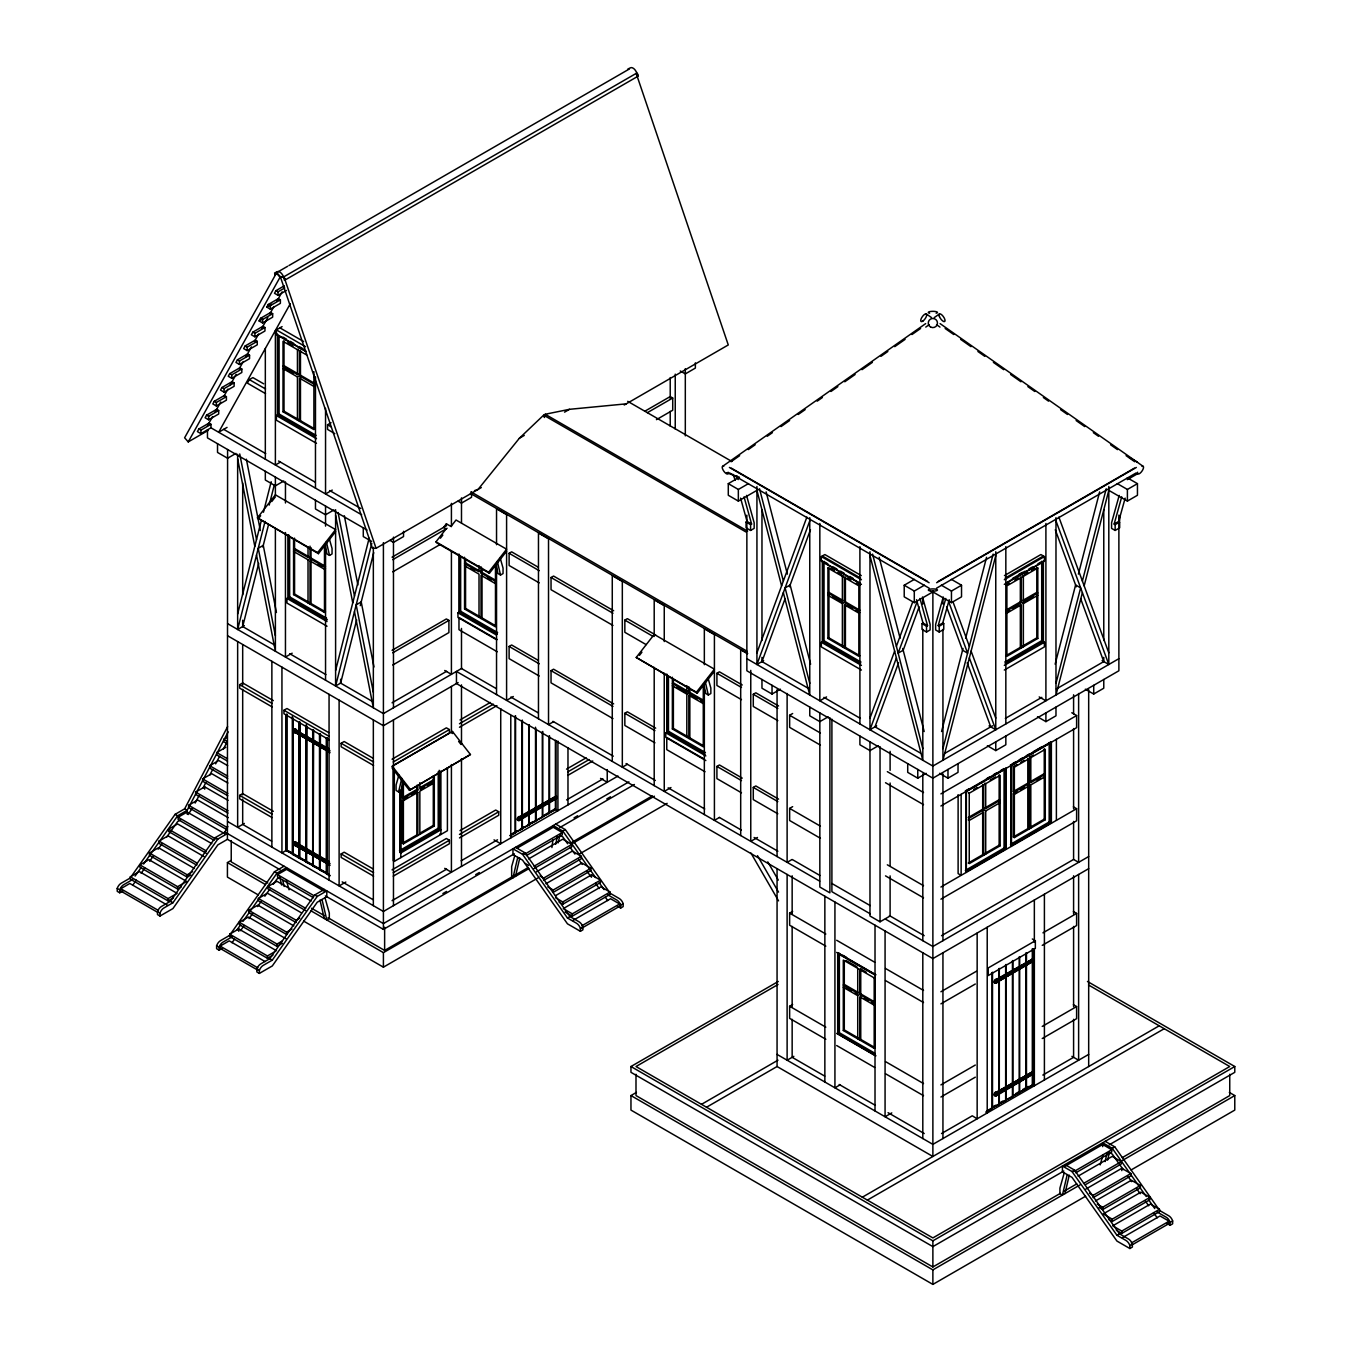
<?xml version="1.0" encoding="UTF-8"?>
<svg xmlns="http://www.w3.org/2000/svg" width="1352" height="1352" viewBox="0 0 1352 1352"><rect width="100%" height="100%" fill="white"/><g stroke="black" fill="none" stroke-linecap="round" stroke-linejoin="round"><path stroke-width="1.5" d="M398.891 775.068L396.085 784.971L396.085 790.447L398.603 791.9L401.764 778.38M403.369 780.78L401.121 790.447L398.603 791.9M517.748 857.354L512.966 877.837L511.664 877.093L511.664 866.598L514.774 855.63M519.793 857.945L515.484 876.383L514.183 875.64M555.621 844.358L557.531 836.161M558.122 842.904L560.049 834.708M1067.218 1174.584L1062.435 1195.067L1059.917 1193.613L1059.917 1188.138L1064.244 1172.877M1064.953 1193.613L1069.263 1175.175M1105.091 1161.588L1107.001 1153.391M1107.592 1160.134L1109.519 1151.938M626.297 403.842L569.462 409.318L545.194 414.253L544.417 417.464L543.639 415.149L519.371 438.251L478.05 489.424L474.501 490.641M237.648 613.943L261.375 520.368M263.454 512.239L271.177 481.718M244.357 625.587L237.648 629.457L265.06 521.416M269.183 505.107L274.355 484.726M275.25 645.36L242.684 626.551L258.705 563.361M262.846 547.053L268.541 524.627M335.6 670.491L369.13 538.265M356.658 619.909L340.636 683.098L335.6 686.005L371.783 543.318M360.274 605.645L373.727 552.647M941.567 731.533L963.013 648.47M965.632 638.347L986.554 557.294M942.936 748.636L993.145 554.117M995.765 555.621L942.936 760.246L942.936 629.373M1055.135 664.204L1075.601 584.977L1080.637 587.883L1055.98 683.368M1078.406 574.127L1099.632 491.875M1082.394 581.039L1106.223 488.765M1082.394 592.666L1055.98 694.979L1055.98 517.681M1084.152 585.838L1108.809 490.353L1127.399 501.085L1137.454 495.271L1137.454 483.644L1127.314 477.797M943.257 596.992L935.635 624.354L935.635 629.947L939.217 632.026L943.747 629.407L943.747 623.593L942.733 623.018L938.203 625.621L939.217 626.213L943.747 623.593M938.203 625.621L945.775 598.446M942.733 623.018L949.222 599.713M1119.202 495.407L1111.581 522.785L1111.581 528.378L1115.147 530.44L1119.676 527.821L1119.676 522.024L1118.679 521.433L1114.149 524.052L1115.147 524.627L1119.676 522.024M1114.149 524.052L1121.721 496.86M1118.679 521.433L1125.168 498.127M552.951 839.71L551.92 847.552M1100.173 1164.9L1102.877 1155.352M756.934 652.864L806.874 517.106M763.643 660.604L756.934 664.474L809.763 520.858M809.358 688.945L761.97 661.584L785.123 598.615M789.467 586.819L810.456 529.747M869.978 718.132L894.635 651.106M896.393 646.307L912.82 601.674M876.688 725.872L869.978 729.742L896.393 657.934M917.011 601.893L898.151 653.134L903.187 650.227L919.14 606.862M898.573 662.784L875.014 726.835L920.543 753.132M276.214 272.867L279.83 276.991L283.447 277.042L284.562 280.303L285.052 279.019L282.636 275.048A5.459 3.16 60 0 0 277.042 271.82L274.608 272.986L275.115 274.845L276.214 272.867L287.672 266.26M284.562 280.303L637.789 76.354L638.279 75.087L635.862 71.115A5.459 3.16 60 0 0 630.269 67.887L627.852 69.053M131.364 876.349L175.084 814.36L184.649 808.834L227.592 726.666M228.167 731.855L187.167 810.287L187.167 814.174M195.144 803.071L199.048 795.601M202.952 788.131L205.876 782.538M209.78 775.068L212.72 769.457M215.644 763.846L219.548 756.376M223.452 748.907L226.375 743.313M280.016 869.708L227.423 839.338L217.858 844.865L172.921 908.578L159.992 916.031L157.474 914.577L157.474 911.687A6.118 3.532 -60 0 1 161.412 906.499L170.403 901.311L215.34 837.598L224.905 832.088L227.829 826.478M376.059 548.304L372.442 548.253L280.337 276.704L276.721 272.58L184.616 437.778L188.232 441.901L280.337 276.704L283.954 276.754L376.059 548.304L481.312 487.548M198.879 428.956L197.409 431.592L200.924 433.637L210.98 427.824L210.98 424.325L208.935 423.142L198.879 428.956L200.924 430.139L210.98 424.325M206.586 415.132L205.115 417.768L208.631 419.796L218.703 413.982L218.703 410.501L216.641 409.318L206.586 415.132L208.631 416.315L218.703 410.501M214.292 401.29L212.822 403.927L216.337 405.972L226.409 400.158L226.409 396.677L224.347 395.494L214.292 401.29L216.337 402.474L226.409 396.677M221.998 387.466L220.528 390.103L224.06 392.131L234.116 386.317L234.116 382.836L232.071 381.653L221.998 387.466L224.06 388.649L234.116 382.836M229.722 373.625L228.251 376.279L231.767 378.306L241.822 372.493L241.822 369.011L239.777 367.829L229.722 373.625L231.767 374.825L241.822 369.011M237.428 359.801L235.958 362.437L239.473 364.465L249.545 358.669L249.545 355.17L247.484 353.987L237.428 359.801L239.473 360.984L249.545 355.17M245.135 345.977L243.664 348.613L247.179 350.641L257.252 344.828L257.252 341.346L255.207 340.163L245.135 345.977L247.179 347.16L257.252 341.346M252.841 332.136L251.371 334.772L254.903 336.817L264.958 331.003L264.958 327.522L262.913 326.322L252.841 332.136L254.903 333.319L264.958 327.522M259.094 320.948L260.564 318.311L270.62 312.498L272.665 313.681L272.665 317.162L262.609 322.976L259.094 320.948L262.44 319.004M266.8 307.107L268.271 304.47L278.326 298.674L280.388 299.857L280.388 303.338L270.315 309.152L266.8 307.107L271.837 304.217M284.359 285.796L275.977 290.646L274.507 293.283L278.022 295.311L286.421 290.477M207.464 425.779L212.585 416.619M215.171 411.954L220.765 401.933M223.824 396.423L227.93 389.089M229.975 385.421L236.11 374.403M239.169 368.91L243.259 361.559M246.013 356.624L251.455 346.889M254.514 341.38L258.604 334.045M261.68 328.536L267.814 317.534M269.859 313.867L273.949 306.515M276.856 301.31L282.129 291.846M290.308 303.71L218.652 432.251L227.051 427.401M263.674 383.816L252.875 377.597L249.36 379.625L247.399 383.14L265.533 393.618M188.165 814.563L192.187 808.361M135.082 876.079L141.166 867.477M143.599 864.029L177.602 815.814L187.167 810.287L184.649 808.834M132.665 885.34L136.299 880.169M141.166 873.291L144.799 868.119M149.666 861.224L153.317 856.069M158.167 849.174L161.817 844.003M166.668 837.125L177.602 821.627L180.796 819.785M159.992 916.031L159.992 913.141A6.118 3.532 -60 0 1 163.93 907.952L172.921 902.764L217.858 839.051L227.423 833.542L227.592 449.523M222.353 948.31L219.108 950.169L216.607 948.715L216.607 945.808A6.118 3.532 -60 0 1 220.528 940.637L229.519 935.449L274.473 871.736L284.021 866.209M236.904 930.007L240.538 924.852M242.971 921.405L276.974 873.189L286.54 867.663M232.037 942.716L234.471 939.268M240.538 930.666L244.188 925.495M249.038 918.599L252.689 913.445M257.539 906.55L261.19 901.378M264.84 896.224L269.69 889.329M273.341 884.157L276.974 879.003L280.168 877.161M259.364 973.406L259.364 970.499A6.118 3.532 -60 0 1 263.302 965.328L272.293 960.14L317.23 896.427L326.795 890.9L326.795 896.714L317.23 902.24L272.293 965.953L259.364 973.406L256.846 971.953L256.846 969.063A6.118 3.532 -60 0 1 260.784 963.875L269.775 958.686L314.712 894.973L324.277 889.464M556.686 796.666L520.114 817.216L556.686 796.666L556.686 798.491L520.114 820.005A1.741 1.014 -60 0 1 518.391 819.684A1.741 1.014 -60 0 1 520.114 817.385M997.539 981.941L997.049 982.634A1.741 1.014 -60 0 1 995.309 982.329A1.741 1.014 -60 0 1 997.049 980.014L1033.621 959.295L1033.621 961.12L997.539 981.941L1033.114 960.833L1033.621 959.295M1033.621 1072.018L1033.114 1073.539L996.542 1095.052A1.741 1.014 -60 0 1 994.818 1094.748A1.741 1.014 -60 0 1 996.542 1092.45L1033.621 1072.018L1033.621 1073.843L997.049 1095.34A1.741 1.014 -60 0 1 995.309 1095.035A1.741 1.014 -60 0 1 997.049 1092.737L997.539 1092.855M409.436 790.312L470.445 754.517L452.464 731.483L392.266 766.246L392.266 768.274L409.436 790.312L470.445 754.517M318.43 553.661L257.421 517.867L275.385 494.832L335.6 529.595L317.635 552.63L318.43 553.661L335.6 531.64M258.215 518.898L260.666 515.754M271.718 501.592L275.385 496.877M489.407 573.265L488.63 572.234L506.594 549.199L456.03 520.013L450.993 526.469L446.38 523.799L443.557 527.432L446.075 528.885L435.969 541.831L436.747 542.862L489.407 573.265L506.594 551.244M440.397 538.197L442.831 535.088M697.226 693.255L636.234 657.461L654.199 634.426L714.414 669.189L696.432 692.224L697.226 693.255L714.414 671.217M639.479 655.348L641.93 652.205M722.61 466.339L925.664 323.618M934.266 317.568L939.437 313.934M731.043 461.725L739.645 455.658M748.264 449.608L755.16 444.757M767.226 436.29L772.398 432.657M781.017 426.59L789.619 420.54M798.238 414.472L805.133 409.639M817.199 401.155L822.371 397.522M830.973 391.472L837.868 386.621M844.763 381.771L855.106 374.504M862.001 369.671L872.344 362.387M880.946 356.337L887.841 351.486M894.737 346.653L905.079 339.386M911.975 334.535L920.594 328.485M925.765 327.083L929.213 324.666M288.956 265.516L629.44 68.935M283.447 277.042L636.691 73.109L637.789 76.354M275.977 290.646L278.022 291.829L284.731 287.959M268.271 304.47L270.315 305.653L280.388 299.857M260.564 318.311L262.609 319.495L272.665 313.681M282.095 326.609L275.385 330.48L275.385 465.003L280.422 462.097M298.454 349.086L297.44 349.661L297.44 374.605L298.454 374.031L284.005 365.682L283.007 366.274L297.44 374.605M283.007 368.589L297.44 376.938L298.454 376.346M300.465 375.197L300.465 350.252L299.451 350.827L299.451 375.772L300.465 375.197L314.915 383.529M188.232 441.901L208.309 430.325M316.486 443.355L276.399 420.219L276.399 415.571L277.413 414.996L315.658 437.085M306.245 351.402L278.089 335.127L278.089 414.608L279.087 414.016L316.064 435.361M306.684 355.001L283.007 341.329L283.007 411.769L284.005 411.177L298.454 419.526M235.975 453.393L227.592 458.243L217.52 452.43L217.52 443.709M314.915 429.023L300.465 420.692L299.451 421.266L299.451 378.104L313.901 386.435M334.806 433.603L327.556 429.412L327.556 424.765L331.071 422.737M283.785 480.991L275.385 485.841L265.33 480.028L265.33 471.307M332.254 490.083L325.545 493.953L325.545 408.338M333.927 509.941L325.545 514.791L315.472 508.977L315.472 500.257M294.567 548.54L293.57 549.115L308.019 557.463L309.017 556.872L294.567 548.54L294.567 538.147M308.019 559.779L308.019 602.941L309.017 602.367L294.567 594.035L294.567 550.856L293.57 551.43L308.019 559.779L309.017 559.204M310.03 558.613L311.028 558.038L325.477 566.37L324.48 566.961L310.03 558.613L310.03 546.14M519.371 438.251L524.272 435.412M564.561 412.157L569.462 409.318M311.028 603.533L310.03 604.107L310.03 560.945L311.028 560.353L311.028 603.533L325.477 611.865L324.48 612.456L293.57 594.61L293.57 538.721M324.767 544.298L327.015 553.965L329.533 555.402L332.051 553.965L332.051 548.473L329.246 538.569M325.477 568.702L324.48 569.277L310.03 560.945M327.049 626.213L286.962 603.06L286.962 598.412L287.976 597.837L326.238 619.926M288.652 534.716L288.652 597.449L289.649 596.874L326.626 618.202M293.57 594.61L294.567 594.035M624.252 405.008L728.272 344.946L636.184 73.397M392.063 557.159L446.38 525.793L446.38 523.799M644.853 411.211L670.22 396.575L672.721 398.029L672.721 410.231L656.43 419.644M392.756 559.66L447.089 528.294M647.371 412.664L672.721 398.029M392.756 571.862L439.839 544.687M292.167 653.185L285.458 657.055L285.458 532.519M272.09 706.893L239.676 688.168L239.676 684.687L242.684 682.946L273.307 700.623M480.011 571.254L465.561 562.905L464.564 563.497L479.014 571.828L479.014 565.592M539.211 582.881L509.113 565.491L509.113 553.289L511.631 551.836L538.18 567.181M481.025 566.758L481.025 572.995L482.022 572.42L494.663 579.704M495.762 563.902L498.009 573.569L500.527 575.023L503.045 573.569L503.045 568.093L500.24 558.19M227.305 743.786L223.705 741.707L223.705 739.375L227.322 737.296M329.263 739.899L283.954 713.738L283.954 710.256L286.962 708.516L328.654 732.581M392.063 650.312L446.38 618.946L448.898 620.399L448.898 632.601L392.756 665.015M496.218 639.53L457.956 617.442L457.956 612.794L458.97 612.219L497.232 634.308M459.646 555.351L459.646 611.831L460.643 611.239L497.62 632.584M464.564 557.261L464.564 608.991L465.561 608.4L480.011 616.749M227.474 761.108L216.692 754.889L216.692 752.557L225.75 747.335M392.756 652.813L448.898 620.399M227.66 778.431L209.678 768.054L209.678 765.739L218.737 760.5L227.727 765.688M612.963 625.452L551.041 589.709L551.041 577.507L553.559 576.053L613.656 610.749M227.829 795.753L202.665 781.236L202.665 778.904L211.723 773.682L227.896 783.028M494.663 625.199L482.022 617.898L481.025 618.489L481.025 575.31L495.474 583.658M293.959 731.01A2.062 1.183 60 0 1 294.499 729.269A2.062 1.183 60 0 1 296.358 730.587L329.465 749.109M294.837 732.192A1.741 1.014 60 0 0 295.784 732.733L295.294 733.021A1.741 1.014 60 0 1 293.553 730.705A1.741 1.014 60 0 1 295.294 730.401L328.756 749.549M781.591 585.838L756.934 490.353L738.344 501.085L728.289 495.271L728.289 483.644L738.429 477.797M228.015 813.093L195.668 794.418L195.668 792.086L204.71 786.864L228.082 800.35M188.655 805.268L226.392 827.052L226.392 829.384L188.655 807.583L188.655 805.268L197.713 800.029L228.251 817.673M728.289 483.644L738.344 489.458L748.484 483.61M214.072 840.319L178.126 819.582L178.126 817.25L187.167 812.028L224.905 833.829M206.315 853.281L168.577 831.48L168.577 829.165L177.619 823.926L211.774 843.648M392.063 702.803L446.616 671.302M159.012 841.079L196.75 862.863L196.75 865.179L159.012 843.394L159.012 841.079L168.071 835.84L204 856.593M272.09 817.571L239.676 798.846L239.676 795.365L242.684 793.624L273.307 811.301M461.877 668.294L383.41 713.602L227.592 623.661M190.818 874.997L187.184 877.093L149.447 855.309L149.447 852.977L158.505 847.755L194.451 868.508M373.558 765.469L341.143 746.76L341.143 743.279L344.152 741.521L372.966 758.168M539.211 676.017L509.113 658.644L509.113 646.442L511.631 644.988L538.18 660.317M139.881 864.891L148.94 859.669L186.677 881.453L177.619 886.675L139.881 864.891L139.881 867.223L177.619 889.008L181.252 886.912M458.125 682.574L383.41 725.72L227.592 635.761M130.333 876.806L139.391 871.584L177.129 893.368L168.071 898.59L130.333 876.806L130.333 879.138L168.071 900.922L173.495 897.779M746.067 522.024L747.064 521.433L751.594 524.052L750.597 524.627L746.067 522.024L746.067 527.821L750.597 530.44L754.163 528.378L754.163 522.785L746.541 495.407M130.147 878.073L121.156 883.262A6.118 3.532 -60 0 0 117.218 888.433L117.218 891.34L119.736 892.793L122.964 890.934M132.665 879.527L123.674 884.715A6.118 3.532 -60 0 0 119.736 889.886L119.736 892.793M156.714 911.789L120.767 891.036L120.767 888.72L129.826 883.481L167.564 905.282M244.357 823.452L237.648 827.323L237.648 641.575M646.087 644.583L624.844 632.313L624.844 620.112L627.362 618.658L655.686 635.017M149.447 852.977L187.184 874.778L192.626 871.634M392.063 759.199L446.38 727.832L449.405 729.573L449.405 733.054L393.263 765.469M460.018 719.957L490.353 702.448M612.963 718.605L551.041 682.845L551.041 670.643L553.559 669.189L613.656 703.885M393.263 761.987L449.405 729.573M459.477 723.759L493.362 704.189M459.477 727.241L496.928 705.609M513.304 696.517L506.594 700.387L506.594 514.639L496.539 508.825L496.539 544.704M258.249 894.906L227.423 877.11L227.423 862.593L231.057 860.48M328.756 864.08L295.294 845.744A1.741 1.014 60 0 1 293.553 843.428A1.741 1.014 60 0 1 295.294 843.124L296.849 843.006L329.465 861.832M285.965 714.667L285.965 850.577L292.826 853.957M299.62 721.968L299.113 858.165L292.759 854.498L293.249 718.301M402.389 781.169L402.389 797.781L416.839 789.45L417.836 790.024L417.836 785.867M420.658 787.236L433.299 779.952L434.296 780.527L419.847 788.875L419.847 782.639M861.427 584.368L821.34 561.232L821.34 556.585L824.855 554.557L861.292 575.597M417.836 790.024L403.386 798.373L402.389 797.781M299.553 722.509L299.553 858.419L300.043 722.221M404.197 799.066L407.797 796.987M411.414 794.892L416.839 791.765L417.836 792.356L417.836 835.519L416.839 834.944L402.389 843.276L402.389 800.114L403.386 800.688L417.836 792.356M420.658 789.568L424.258 787.489M427.874 785.394L433.299 782.267L434.296 782.842L419.847 791.19L419.847 834.353M313.444 897.694L277.515 876.958L277.515 874.626L286.54 869.404L324.277 891.205M299.553 858.419L306.414 861.799L306.414 725.889M306.346 724.351L306.346 862.339L306.836 726.142M305.687 910.657L267.95 888.856L267.95 886.54L277.008 881.301L311.146 901.023M553.559 721.698L548.523 724.604L548.523 538.84L538.468 533.026L538.468 718.791M827.931 568.009L858.841 585.855L858.841 656.295L827.931 638.448L827.931 568.009L828.945 567.434L828.945 592.379L843.394 600.71M306.346 862.339L313.208 865.719M320.001 869.64L313.14 866.26L313.63 730.063M258.384 898.455L296.122 920.239L296.122 922.554L258.384 900.77L258.384 898.455L267.442 893.216L301.58 912.938M373.558 876.147L341.143 857.438L341.143 853.94L344.152 852.199L372.966 868.846M248.819 910.352L286.573 932.153L286.573 934.469L248.819 912.684L248.819 910.352L257.877 905.13L293.823 925.883M326.795 873.561L319.934 870.181L320.424 733.984M282.433 943.24L277.008 946.383L239.27 924.599L239.27 922.267L248.329 917.045L286.066 938.829M329.905 875.944L326.728 874.102L327.218 737.905M843.394 575.783L842.38 576.358L842.38 601.302L827.931 592.953L828.945 592.379M845.406 576.932L844.392 577.524L844.392 602.468L858.841 610.8M272.884 955.154L267.442 958.298L229.705 936.497L229.705 934.181L238.763 928.959L276.501 950.743M673.38 682.895L672.366 683.47L686.816 691.802L687.83 691.227L673.38 682.895L673.38 678.738M257.877 970.195L220.139 948.411L220.139 946.096L229.198 940.857L265.144 961.61M654.943 742.84L624.844 725.466L624.844 713.264L627.362 711.811L655.686 728.153M420.658 832.731L433.299 825.447L434.296 826.021L434.296 776.369M402.389 843.276L403.386 843.868L434.296 826.021M439.214 828.861L438.217 828.286L399.482 850.645L400.479 851.219L439.214 828.861L439.214 770.302M345.825 882.045L339.115 885.915L339.115 700.167M399.803 852.385L439.89 829.249L440.904 829.824L400.817 852.977L399.803 852.385L399.803 790.058M741.471 699.643L716.915 685.481L716.915 673.279L719.433 671.826L742.231 684.974M394.311 861.376L394.311 771.046L393.297 770.471L393.297 860.802L394.311 861.376L447.411 830.72L447.411 767.699M842.38 603.617L842.38 646.797L843.394 646.205L828.945 637.874L828.945 594.694L827.931 595.286L842.38 603.617L843.394 603.043L832.562 596.79M844.392 602.468L845.406 601.877L859.855 610.225M686.816 694.134L686.816 737.296L687.83 736.722L673.38 728.39L673.38 685.21L672.366 685.785L686.816 694.134L687.83 693.559L676.997 687.289M688.827 686.731L688.827 692.968L689.841 692.393L704.291 700.725M296.122 920.239L299.755 918.143M689.841 737.888L688.827 738.462L688.827 695.3L689.841 694.708L689.841 737.888L704.291 746.22M392.063 869.86L446.38 838.493L449.405 840.234L449.405 843.732L393.263 876.147M460.018 830.635L495.694 810.034L498.719 811.775L498.719 815.256L459.477 837.919M566.522 769.136L586.143 757.813M286.573 932.153L291.998 929.01M393.263 872.648L449.405 840.234M459.477 834.438L498.719 811.775M567.755 771.908L589.168 759.554M567.755 775.406L592.734 760.973M239.27 922.267L277.008 944.051L282.433 940.924M703.564 683.892L705.828 693.542L708.33 694.996L710.848 693.542L710.848 688.067L708.059 678.163M951.386 579.366L961.526 585.23L961.526 596.84L951.453 602.654L932.88 591.923L914.29 602.654L904.218 596.84L904.218 585.23L914.358 579.366M229.705 934.181L267.442 955.965L274.693 951.791M861.427 670.051L821.34 646.915L821.34 642.268L822.354 641.676L860.599 663.764M859.99 583.168L823.03 561.824L823.03 641.287L824.027 640.713L861.004 662.058M827.931 638.448L828.945 637.874M518.644 820.072A2.062 1.183 -60 0 1 517.275 818.518A2.062 1.183 -60 0 1 519.675 816.625L556.416 795.99L556.416 798.322L520.182 819.244A2.062 1.183 -60 0 1 518.103 820.478A2.062 1.183 -60 0 1 518.103 818.078A2.062 1.183 -60 0 1 520.182 816.912L556.416 795.99M705.845 760.568L665.775 737.415L665.775 732.767L666.773 732.192L705.034 754.281M667.449 675.341L667.449 731.804L668.463 731.229L705.423 752.557M672.366 677.234L672.366 728.965L673.38 728.39M521.483 817.909L526.925 814.766M530.542 812.67L541.408 806.4M545.042 804.305L556.686 798.491M904.218 585.23L914.29 591.044L924.43 585.179M521.923 817.977L556.196 798.187L556.196 796.379M938.322 581.36L1134.396 468.164M936.632 582.729L1136.339 467.437M627.362 764.303L622.326 767.209L622.326 581.444L612.27 575.648L612.27 761.396M392.063 900.669L446.616 869.167M461.15 860.785L497.502 839.795M566.589 799.911L602.958 778.904M777.822 720.633L753.284 706.471L753.284 694.269L755.802 692.815L778.583 705.964M936.497 588.221L1136.204 472.913M511.394 834.1L516.836 830.956M520.469 828.861L524.086 826.765M527.719 824.669L533.144 821.543M544.028 815.256L554.895 808.969M509.873 835.553L555.402 809.273L555.402 740.271M510.363 835.84L515.146 833.085L515.146 716.002M515.078 832.545L521.94 829.165L521.94 720.447M521.872 828.624L528.733 825.244L528.733 724.892M528.666 824.703L535.527 821.323L535.527 727.241M535.46 820.782L542.321 817.402L542.321 731.685M542.253 816.861L549.115 813.481L549.115 736.113M549.047 812.941L555.909 809.561L555.909 740.558M1127.314 479.656L1137.454 473.808M618.016 776.031L383.41 911.468L227.592 821.526M859.855 655.72L845.406 647.371L844.392 647.963L844.392 604.783L858.841 613.132M761.97 679.498L761.97 688.219L772.026 694.032L780.408 689.182M941.313 585.179L951.453 591.044L961.526 585.23M1117.259 483.61L1127.399 489.458L1137.454 483.644M628.933 781.845L383.41 923.585L224.905 832.088M517.292 848.042L553.221 827.289L562.263 832.511L562.263 834.826L526.317 855.579M442.898 893.554L446.549 891.441M475.684 874.626L479.335 872.513M574.042 817.842L577.676 815.729M606.811 798.914L610.462 796.801M325.359 895.886L383.41 929.399L514.351 853.805M559.812 827.542L634.392 784.498M1004.452 575.597L1040.888 554.557L1044.403 556.585L1044.403 561.232L1004.316 584.368M522.531 854.312L525.049 852.858L569.986 916.572L578.977 921.76A6.118 3.532 60 0 1 582.915 926.931L582.915 929.838L580.397 931.291L567.468 923.822L522.531 860.109L512.966 854.599L512.966 848.786L522.531 854.312L567.468 918.025L576.459 923.213A6.118 3.532 60 0 1 580.397 928.385L580.397 931.291M553.221 825.548L562.787 831.058L565.305 829.604L610.242 893.317L619.233 898.522A6.118 3.532 60 0 1 623.171 903.694L623.171 906.601L620.653 908.054L617.425 906.178M921.996 623.593L923.01 623.018L927.54 625.621L926.526 626.213L921.996 623.593L921.996 629.407L926.526 632.026L930.108 629.947L930.108 624.354L922.486 596.992M524.525 854.295L562.263 832.511M1005.144 578.098L1043.389 556.01M1004.316 579.721L1044.403 556.585M1018.833 574.448L1022.349 572.42M1012.428 578.538L1025.171 571.169M1028.821 569.074L1032.472 566.961M1037.93 563.801L1041.581 561.705M1005.753 583.168L1042.73 561.824L1042.73 641.287L1005.753 662.632M528.615 858.892L562.753 839.186L571.812 844.408L571.812 846.741L534.074 868.525M1005.888 585.281L1009.505 583.202M1014.913 580.059L1018.529 577.98M1024.157 574.735L1027.774 572.657M1031.373 570.561L1034.99 568.482M1037.812 568.009L1006.902 585.855L1006.902 656.295L1037.812 638.448L1037.812 568.009L1036.798 567.434L1036.798 592.379L1022.349 600.71M820.394 745.121L789.636 727.376L789.636 715.259L792.661 713.518M328.012 917.754L384.627 950.439L528.497 867.376M572.217 842.127L652.357 795.872M310.859 910.758L383.41 952.636L528.902 868.643M572.555 843.445L654.385 796.193M826.545 696.922L819.836 700.792L819.836 523.494M534.074 866.209L571.812 844.408M670.964 787.54L664.255 791.41L664.255 673.212M741.471 792.796L716.915 778.617L716.915 766.415L719.433 764.962L742.231 778.127M536.389 871.854L572.318 851.101L581.377 856.323L581.377 858.655L543.639 880.439L543.639 878.107L581.377 856.323M303.592 921.084L383.41 967.17L537.995 877.921M579.822 853.771L667.127 803.358M1005.888 610.225L1020.337 601.877L1021.351 602.468L1021.351 577.524L1020.337 576.932M1006.902 610.8L1021.351 602.468M1005.888 612.54L1009.505 610.462M1013.121 608.383L1018.529 605.24M1033.181 596.79L1022.349 603.043L1023.363 603.617L1037.812 595.286L1036.798 594.694L1036.798 637.874L1022.349 646.205L1023.363 646.797L1023.363 603.617M1006.902 613.132L1021.351 604.783L1021.351 647.963L1020.337 647.371L1005.888 655.72M828.218 716.78L819.836 721.63L809.763 715.816L809.763 707.096M545.938 883.752L581.884 862.998L590.942 868.237L590.942 870.553L553.205 892.354L553.205 890.022L590.942 868.237M555.503 895.666L591.449 874.913L600.508 880.152L600.508 882.467L562.753 904.251L559.137 902.173M777.822 813.786L753.284 799.607L753.284 787.405L755.802 785.951L778.583 799.116M555.52 897.745L562.753 901.936L600.508 880.152M719.433 817.453L714.414 820.36L714.414 634.612L704.341 628.798L704.341 664.694M1004.739 662.058L1041.716 640.713L1042.73 641.287M610.056 892.05L600.998 886.827L563.26 908.612L572.318 913.851L610.056 892.05L610.056 894.382L572.318 916.166L565.068 911.992M1005.144 663.764L1043.389 641.676L1044.403 642.268L1044.403 646.915L1004.316 670.051M1004.316 665.404L1044.403 642.268M567.468 918.025L569.986 916.572M572.825 920.526L610.563 898.742L619.622 903.964L619.622 906.296L581.884 928.08M878.361 745.729L869.978 750.58L859.906 744.766L859.906 736.046M581.884 925.748L619.622 903.964M580.397 928.385L582.915 926.931M620.653 908.054L620.653 905.147L623.171 903.694M820.394 838.274L789.636 820.512L789.636 808.395L792.661 806.654M757.475 837.48L750.766 841.35L750.766 670.372M945.2 753.132L992.588 725.77M1005.347 718.402L1041.801 697.362M1056.385 688.945L1103.773 661.584L1103.773 657.359M1118.881 658.678L932.88 766.06L746.862 658.678M907.716 763.643L907.716 772.364L917.771 778.177L926.171 773.327M792.154 859.449L787.117 862.356L787.117 693.475M939.572 773.327L947.972 778.177L958.027 772.364L958.027 763.643M987.382 745.729L995.765 750.58L1005.837 744.766L1005.837 736.046M1037.525 716.78L1045.907 721.63L1055.98 715.816L1055.98 707.096M1085.335 689.182L1093.717 694.032L1103.773 688.219L1103.773 679.498M940.924 793.877L1076.614 715.546L1076.614 727.663L940.924 805.995M965.328 790.937L968.86 788.909M986.453 778.752L989.985 776.707M993.5 774.679L997.016 772.651M1000.548 770.623L1004.063 768.578L1005.077 769.17L1005.077 848.633L966.342 870.992L966.342 791.528L1005.077 769.17M1012.209 763.88L1015.724 761.852M1019.256 759.807L1022.771 757.779M1026.286 755.751L1029.818 753.723M1033.334 751.678L1042.139 746.608M965.666 791.14L1003.928 769.051M1010.451 764.894L1011.448 765.486L1050.183 743.11L1050.183 822.591L1011.448 844.949L1010.451 844.358L1049.169 821.999L1050.183 822.591M973.66 789.483L977.276 787.405M990.12 779.986L995.528 776.859M1013.358 791.512L1027.807 783.18L1027.807 758.235L1028.804 758.81L1028.804 783.754L1014.355 792.103L1013.358 791.512L1013.358 766.567L1016.957 764.488M1020.574 762.41L1024.191 760.314M1029.818 782.014L1044.251 773.665L1045.265 774.257L1030.816 782.588L1029.818 782.014L1029.818 757.069L1033.418 754.991M969.249 793.202L1000.159 775.355L1000.159 845.794L969.249 863.641L969.249 793.202L968.235 792.627M1013.358 766.567L1014.355 767.159L1045.265 749.312L1045.265 819.751L1014.355 837.598L1013.358 837.006L1013.358 793.844L1016.957 791.748M825.818 946.13L789.636 925.241L789.636 913.124L792.661 911.383M983.698 809.797L982.684 809.223L968.235 817.554L969.249 818.146L983.698 809.797L983.698 784.853M999.145 799.725L984.695 808.057L985.709 808.631L1000.159 800.299L999.145 799.725L999.145 774.78M1020.574 789.669L1024.191 787.591M1037.035 780.172L1040.651 778.076M984.695 810.389L985.709 810.963L1000.159 802.615M1045.265 776.572L1030.816 784.92L1030.816 828.083L1029.818 827.508L1029.818 784.329M968.235 863.049L982.684 854.717L983.698 855.292L983.698 812.13L969.249 820.461L968.235 819.887M1000.159 845.794L999.145 845.22L984.695 853.551L985.709 854.126L985.709 810.963M1013.358 837.006L1027.807 828.675L1028.804 829.249L1028.804 786.087L1014.355 794.418L1013.358 793.844M1029.818 827.508L1044.251 819.16L1045.265 819.751M965.328 870.418L1004.063 848.059L1005.077 848.633M965.666 872.158L1005.753 849.022L1005.753 767.987M869.978 741.859L869.978 915.997L880.034 921.811L890.106 915.997L890.106 875.893M940.924 887.03L1076.614 808.699L1076.614 820.799L940.924 899.148M1063.821 1171.035L932.88 1246.629L630.962 1072.322L630.962 1066.525L778.279 981.467M778.059 984.493L635.998 1066.525L932.88 1237.925L1229.745 1066.525L1088.563 985M875.336 1054.678L838.375 1033.334L838.375 953.87L839.372 953.278L839.372 1032.742L874.592 1053.073M1085.639 1196.199L932.88 1284.4L630.962 1110.093L630.962 1095.576L636.42 1092.416M825.818 1039.265L789.636 1018.377L789.636 1006.26L792.661 1004.519M866.176 972.105L860.751 968.978L859.754 969.553L859.754 994.497L874.186 1002.846L875.2 1002.254L875.2 977.31L874.186 977.902L843.293 960.055L843.293 1030.494L874.186 1048.341L875.2 1047.749L875.2 1004.587L871.584 1002.491M858.74 992.757L844.29 984.408L843.293 985L857.726 993.331L857.726 968.404M941.516 935.685L1073.589 859.449L1078.626 862.356L1078.626 693.475M1088.681 856.543L932.88 946.501L885.408 919.09M859.754 994.497L860.751 993.923L875.2 1002.254M1088.681 868.66L932.88 958.602L456.452 683.554L456.452 671.437L819.701 881.149M701.502 1104.331L777.991 1060.171M875.2 1004.587L874.186 1005.161L859.754 996.83L859.754 1039.992L860.751 1039.418L875.2 1047.749M793.827 1056.334L787.117 1060.222L787.117 874.457M706.521 1107.237L777.062 1066.525L932.88 1156.484L932.88 590.858M838.375 1033.334L839.372 1032.742M843.293 1030.494L844.29 1029.903L858.74 1038.252M940.924 991.76L976.347 971.294M1042.95 932.846L1076.614 913.411L1076.614 925.528L1042.24 945.369M1035.345 940.722L988.227 967.931L988.227 975.569L1035.345 948.36L1035.345 940.722L1032.32 938.981M940.924 1003.86L975.299 984.019M996.137 982.228A2.062 1.183 -60 0 1 994.278 982.6A2.062 1.183 -60 0 1 994.666 980.183A2.062 1.183 -60 0 1 996.61 979.254L1033.334 958.636L1033.334 960.951L997.1 981.873M996.627 982.532A2.062 1.183 -60 0 1 994.785 982.904A2.062 1.183 -60 0 1 995.173 980.47A2.062 1.183 -60 0 1 997.1 979.541L1033.334 958.636M996.542 982.346A1.741 1.014 -60 0 1 994.818 982.025A1.741 1.014 -60 0 1 996.542 979.727L1033.114 959.007M996.61 981.586L1000.226 979.49M1003.843 977.395L1009.285 974.251M1012.902 972.173L1025.576 964.855M1029.21 962.759L1033.621 961.12M839.964 1084.912L834.928 1087.819L834.928 902.054M891.779 1112.899L885.07 1116.769L885.07 931.004M940.924 1084.896L975.299 1065.055M1042.24 1026.405L1076.614 1006.564L1076.614 1018.664L1042.24 1038.522M940.924 1097.013L975.299 1077.172M996.61 1094.292A2.062 1.183 -60 0 1 994.514 1095.543A2.062 1.183 -60 0 1 994.514 1093.143A2.062 1.183 -60 0 1 996.61 1091.977L1033.334 1071.342L1033.334 1073.674L997.1 1094.596A2.062 1.183 -60 0 1 995.021 1095.83A2.062 1.183 -60 0 1 995.021 1093.43A2.062 1.183 -60 0 1 997.1 1092.264L1033.334 1071.342M997.032 1092.551L1033.114 1071.73M1002.035 1091.165L1014.71 1083.848M1018.343 1081.752L1031.018 1074.434M941.516 1133.551L972.274 1115.806L977.158 1118.797L977.158 933.049M1042.831 1075.06L1073.589 1057.315L1073.589 1019.323M991.946 1107.356L995.579 1105.26M999.196 1103.164L1002.829 1101.069M1015.504 1093.751L1019.138 1091.656M1022.754 1089.56L1028.196 1086.417M987.011 1110.786L1032.827 1084.912L1032.827 949.003M985.709 1112.121L992.064 1108.437L992.064 972.544M991.996 1107.896L998.858 1104.516L998.858 968.623M998.79 1103.976L1005.651 1100.596L1005.651 964.703M1005.584 1100.055L1012.445 1096.675L1012.445 960.782M1012.378 1096.134L1019.239 1092.754L1019.239 956.844M1019.171 1092.213L1026.033 1088.833L1026.033 952.923M1025.965 1088.292L1032.827 1084.912M1088.681 1054.408L932.88 1144.367L777.062 1054.408M862.339 1197.196L1159.222 1025.796M867.376 1200.103L1164.241 1028.703M630.962 1066.525L932.88 1240.832L1234.782 1066.525L1234.782 1072.322L1109.282 1144.789M1064.953 1166.303L1102.691 1144.519L1111.733 1149.741L1111.733 1152.056L1075.786 1172.809M1072.001 1171.542L1074.519 1170.088L1119.456 1233.801L1128.447 1238.99A6.118 3.532 60 0 1 1132.384 1244.161L1132.384 1247.068L1129.866 1248.521L1116.938 1241.068L1072.001 1177.355L1062.435 1171.829L1062.435 1166.015L1072.001 1171.542L1116.938 1235.255L1125.929 1240.443A6.118 3.532 60 0 1 1129.866 1245.614L1129.866 1248.521M1102.691 1146.648L1102.691 1142.778L1112.257 1148.304L1114.775 1146.851L1158.495 1208.84M1073.995 1171.525L1111.733 1149.741M1078.085 1176.139L1112.223 1156.416L1121.281 1161.638L1121.281 1163.971L1085.352 1184.724M635.998 1074.265L635.998 1095.576L932.88 1266.976L1060.357 1193.36M1064.007 1191.264L1076.75 1183.896M1122.295 1157.616L1229.745 1095.576L1229.745 1074.265M630.962 1095.576L932.88 1269.883L1080.18 1184.825M1122.025 1160.675L1234.782 1095.576L1234.782 1110.093L1131.117 1169.953M1083.543 1183.439L1121.281 1161.638M1085.842 1189.084L1121.788 1168.331L1130.847 1173.553L1130.847 1175.885L1093.109 1197.669L1093.109 1195.354L1130.847 1173.553M1095.407 1200.982L1131.354 1180.245L1140.412 1185.467L1140.412 1187.8L1102.674 1209.584L1099.041 1207.488M1097.233 1204.125L1102.674 1207.252L1140.412 1185.467M1149.961 1197.382L1140.919 1192.143L1103.181 1213.944L1112.223 1219.166L1149.961 1197.382L1149.961 1199.697L1112.223 1221.498L1108.606 1219.403M1159.526 1209.296L1150.467 1204.057L1112.73 1225.841L1121.788 1231.081L1159.526 1209.296L1159.526 1211.612L1121.788 1233.396L1116.363 1230.269M1116.938 1235.255L1119.456 1233.801M1122.295 1237.756L1160.033 1215.972L1169.091 1221.194L1169.091 1223.526L1133.145 1244.279M1131.354 1242.995L1169.091 1221.194M1129.866 1245.614L1132.384 1244.161M1172.64 1220.924L1172.64 1223.83L1170.122 1225.284L1170.122 1222.377L1172.64 1220.924A6.118 3.532 60 0 0 1168.703 1215.752L1159.712 1210.564M520.621 817.504L519.624 817.098A1.741 1.014 -60 0 0 517.917 819.109A1.741 1.014 -60 0 0 519.151 820.106M726.582 472.761L739.493 477.256M1129.072 457.348L1137.454 462.181M680.276 370.989L685.312 373.896L695.367 368.082L695.367 362.843M1022.349 575.783L1023.363 576.358L1023.363 601.302L1037.812 592.953L1036.798 592.379M1102.1 660.604L1108.809 664.474L1108.809 486.483M627.717 401.341L731.871 461.471M1036.798 637.874L1037.812 638.448M731.347 468.164L927.421 581.36M729.404 467.437L929.111 582.729M729.539 472.913L929.246 588.221M822.354 556.01L860.599 578.098M821.34 556.585L861.427 579.721M824.162 561.705L827.813 563.801M833.271 566.961L836.922 569.074M840.572 571.169L844.206 573.282M849.681 576.425L853.315 578.538M830.753 568.482L834.37 570.561M837.97 572.657L841.586 574.735M847.214 577.98L850.83 580.059M856.238 583.202L859.855 585.281M1071.781 712.757L1076.614 715.546M1039.198 696.922L1045.907 700.792L1045.907 523.494M545.194 414.253L747.639 531.133M543.639 415.149L746.084 532.029M847.214 605.24L852.622 608.383M856.238 610.462L859.855 612.54M989.056 725.872L995.765 729.742L995.765 551.734M1029.818 757.069L1030.816 757.644L1030.816 782.588M823.03 641.287L859.99 662.632M279.915 327.86L303.608 341.532M821.34 642.268L861.427 665.404M305.552 346.72L276.399 329.888L276.399 334.552L305.552 351.368M282.872 337.121L286.523 339.217M290.156 341.329L293.806 343.425M299.265 346.585L302.916 348.681M287.621 342.833L293.029 345.96M1073.387 806.84L1076.614 808.699M1027.807 783.18L1028.804 783.754M299.451 375.772L313.901 384.12M293.029 373.22L284.005 368.014L284.005 411.177M984.695 783.112L985.709 783.704L985.709 808.631M470.952 491.841L746.862 651.14M823.943 697.362L860.396 718.402M470.462 493.429L747.673 653.472M747.403 653.675L740.693 649.788L740.693 835.553M249.36 379.625L265.55 388.97M327.556 424.765L331.139 426.843M458.125 501.17L461.488 503.113L471.544 497.299L471.544 492.077M283.007 411.769L313.901 429.615L313.901 371.648M278.089 414.608L315.05 435.952M276.399 415.571L316.486 438.707M509.113 553.289L539.211 570.679M551.041 577.507L612.963 613.25M624.844 620.112L653.168 636.471M716.915 673.279L741.471 687.441M753.284 694.269L777.822 708.431M789.636 715.259L820.394 733.021M887.334 771.654L923.517 792.542M885.526 782.723L923.517 804.66M435.969 541.831L488.63 572.234M636.234 657.461L696.432 692.224M1073.387 911.552L1076.614 913.411M481.025 572.995L495.474 581.326M688.827 692.968L703.277 701.316M470.986 568.364L474.603 570.443M487.447 577.862L491.063 579.94M691.649 695.756L697.057 698.883M700.674 700.978L704.291 703.057M464.564 565.812L479.014 574.161L479.014 617.323M688.827 695.3L703.277 703.631M223.688 429.344L265.736 453.613M278.529 460.998L315.084 482.106M329.719 490.556L360.781 508.504M210.659 427.638L361.643 514.791M390.12 540.445L393.466 542.389L403.538 536.575L403.538 531.336M367.085 530.052L207.464 437.896L207.464 429.818M371.665 541.408L363.282 536.575L363.282 527.855M464.564 608.991L495.474 626.821L495.474 564.713M672.366 728.965L703.277 746.811L703.277 684.687M459.646 611.831L496.607 633.158M667.449 731.804L704.426 753.148M457.956 612.794L496.218 634.882M665.775 732.767L705.845 755.92M497.232 639.58L458.97 617.492L458.97 629.694L497.232 651.782M509.113 646.442L539.211 663.815M551.041 670.643L612.963 706.403M624.844 713.264L654.943 730.638M703.209 758.506L666.773 737.465L666.773 749.667L705.034 771.755M716.915 766.415L741.471 780.594M753.284 787.405L777.822 801.584M789.636 808.395L820.394 826.157M887.334 864.807L923.517 885.695M1087.464 981.467L1234.782 1066.525M885.526 875.876L923.517 897.812M257.421 517.867L317.635 552.63M318.261 564.528L321.86 566.623M1229.323 1092.416L1234.782 1095.576M1073.387 1004.705L1076.614 1006.564M496.235 688.59L461.488 668.53L461.488 628.427M510.853 697.04L538.299 712.876M552.917 721.326L613.284 756.174M626.077 763.559L655.348 780.459M668.142 787.844L704.713 808.969M719.348 817.402L741.302 830.077M754.095 837.48L777.873 851.202M792.509 859.652L819.937 875.488M889.43 915.608L924.177 935.668M831.902 883.498L870.164 905.587M870.164 913.783L831.902 891.695L831.902 719.163M444.707 670.474L451.416 674.344L451.416 551.92M288.652 597.449L327.37 619.808M600.525 778.38L607.234 782.25L607.234 769.592M286.962 598.412L327.049 621.565M1071.916 1056.334L1078.626 1060.222L1078.626 874.457M789.636 913.124L825.818 934.012M836.685 940.282L874.676 962.218M885.526 968.488L923.517 990.424M842.887 955.306L846.42 957.351M875.944 974.775L837.699 952.687L837.699 1033.722L875.944 1055.811M836.685 952.399L874.676 974.336M885.526 980.589L923.517 1002.525M838.375 953.87L875.336 975.198M846.098 960.511L856.931 966.764M289.717 653.709L325.9 674.597M340.383 682.963L372.949 701.756M554.557 808.783L557.92 810.727L557.92 741.065M846.098 987.788L851.523 990.915M855.123 992.993L858.74 995.089M864.367 998.334L867.984 1000.412M843.293 987.315L857.726 995.663L857.726 1038.826M555.74 824.095L565.305 829.604M1105.209 1141.325L1114.775 1146.851M559.593 835.029L562.787 836.871L567.637 843.766M1109.062 1152.276L1112.257 1154.101L1123.191 1169.598M519.675 818.94L520.621 819.312M607.724 894.771L616.715 899.976A6.118 3.532 60 0 1 620.653 905.147M1157.194 1212.017L1166.184 1217.206A6.118 3.532 60 0 1 1170.122 1222.377M239.676 684.687L272.09 703.395M283.954 710.256L329.263 736.418M341.143 743.279L373.558 761.987M515.484 847.332L525.049 852.858M1064.953 1164.562L1074.519 1170.088M1166.894 1223.425L1170.122 1225.284M789.636 1006.26L825.818 1027.165M836.685 1033.418L874.676 1055.354M885.526 1061.624L923.517 1083.56M494.021 839.862L500.73 843.732L500.73 708.651M296.358 730.587L328.959 749.414M295.784 731.094L330.057 750.867M525.015 863.303L528.649 865.381M300.482 734.711L304.099 736.806M307.732 738.885L327.657 750.394M298.082 733.646L328.756 751.357M298.167 733.95L328.959 751.729M295.784 732.902L330.057 752.692M836.685 1045.535L874.676 1067.472M885.526 1073.742L923.517 1095.678M540.023 876.028L543.639 878.107M1089.492 1193.258L1093.109 1195.354M547.763 886.878L553.205 890.022M439.89 833.897L440.904 834.471L440.904 771.468M824.72 1076.108L792.154 1057.315L792.154 1019.323M839.186 1084.473L875.369 1105.361M888.044 1112.662L924.227 1133.551M223.705 739.375L227.305 741.454M444.707 868.339L451.416 872.209L451.416 764.556M216.692 752.557L227.474 758.776M209.678 765.739L227.66 776.116M239.676 795.365L272.09 814.073M341.143 853.94L373.558 872.665M202.665 778.904L227.829 793.438M328.959 862.12L296.358 843.293A2.062 1.183 60 0 0 294.499 841.975A2.062 1.183 60 0 0 293.959 843.732M328.756 862.255L295.784 842.837A1.741 1.014 60 0 0 294.06 843.141M295.784 843.8L330.057 863.59M302.29 848.465L314.965 855.799M318.599 857.878L329.465 864.165M328.959 864.452L296.358 845.625A2.062 1.183 60 0 1 295.885 845.727M295.784 845.625L330.057 865.415M195.668 792.086L228.015 810.761M271.634 841.13L242.684 824.416L242.684 799.1M288.77 851.033L296.967 855.765M297.846 856.272L328.654 874.051M342.191 881.876L372.949 899.621M329.956 875.386L286.455 850.273L286.455 714.38M175.084 814.36L177.602 815.814M215.34 837.598L217.858 839.051M274.473 871.736L276.974 873.189M314.712 894.973L317.23 896.427M178.126 817.25L215.864 839.034M277.515 874.626L313.444 895.379M267.747 882.974L231.226 861.883L231.226 840.572M311.585 908.274L324.362 915.642M227.423 862.593L265.499 884.58M168.577 829.165L206.315 850.949M267.95 886.54L305.687 908.324M170.403 901.311L172.921 902.764M229.519 935.449L232.037 936.902L223.046 942.091A6.118 3.532 -60 0 0 219.108 947.262L219.108 950.169M269.775 958.686L272.293 960.14M120.767 888.72L158.505 910.504M220.139 946.096L257.877 967.88M117.218 888.433L119.736 889.886M157.474 911.687L159.992 913.141M216.607 945.808L219.108 947.262M256.846 969.063L259.364 970.499M926.306 313.934L931.477 317.568M940.079 323.618L1143.133 466.339M945.149 328.485L953.768 334.535M960.664 339.386L971.006 346.653M977.902 351.486L984.797 356.337M993.399 362.387L1003.742 369.671M1010.637 374.504L1020.98 381.771M1027.875 386.621L1034.77 391.472M1043.372 397.522L1048.544 401.155M1060.61 409.639L1067.505 414.472M1076.124 420.54L1084.743 426.59M1093.346 432.657L1098.517 436.29M1110.583 444.757L1117.479 449.608M1126.098 455.658L1134.717 461.725M936.547 324.666L939.978 327.083M458.615 741.386L461.066 744.529M392.266 766.246L410.231 789.281M296.291 730.79L295.784 730.114A1.741 1.014 60 0 0 294.161 731.026M1112.257 1148.304L1146.259 1196.52M1148.693 1199.951L1154.76 1208.57M1128.041 1176.493L1131.692 1181.665M1136.542 1188.543L1140.192 1193.715M1145.043 1200.593L1148.693 1205.764M1153.56 1212.659L1157.194 1217.814M562.787 831.058L595.59 877.566M599.223 882.721L604.09 889.616M570.071 847.214L574.938 854.092M578.572 859.264L582.222 864.418M587.072 871.313L590.723 876.485M595.59 883.363L599.223 888.534M605.29 897.136L607.724 900.584M767.767 861.866L778.296 880.084M757.475 855.664L778.532 892.1M750.935 853.027L778.549 900.871M736.705 475.667L738.192 479.588M733.021 474.366L735.251 480.264M1058.869 517.106L1108.809 652.864M1055.98 520.858L1108.809 664.474M1055.287 529.747L1076.276 586.819M1080.62 598.615L1103.773 661.584M952.923 601.674L969.35 646.307M971.108 651.106L995.765 718.132M948.732 601.893L967.593 653.134L962.556 650.227L946.603 606.862M969.35 657.934L995.765 729.742M967.17 662.784L990.729 726.835M324.987 897.762L329.313 913.022L329.313 918.515L326.795 919.952L322.013 899.486M286.354 880.236L289.058 889.785M919.968 598.446L927.54 625.621M916.521 599.713L923.01 623.018M744.022 496.86L751.594 524.052M740.575 498.127L747.064 521.433M879.189 557.294L900.111 638.347M902.73 648.47L924.177 731.533M872.598 554.117L922.808 748.636M869.978 555.621L922.808 760.246L922.808 629.373M766.111 491.875L787.354 574.127M810.608 664.204L790.143 584.977L785.106 587.883L809.763 683.368M759.52 488.765L783.349 581.039M783.349 592.666L809.763 694.979L809.763 517.681M705.186 681.476L708.33 694.996M497.367 561.486L500.527 575.023M326.373 541.882L329.533 555.402M319.985 900.077L324.277 918.515M282.72 880.338L284.157 886.473M279.729 876.84L281.639 885.019M344.321 515.737L357.908 585.027M373.98 666.992L361.221 601.927L356.184 604.834L373.338 692.275M338.084 512.526L354.477 596.08M335.6 515.416L352.754 602.857M354.477 611.611L373.338 707.806L373.338 547.374M246.368 459.19L260.361 530.508M276.433 612.49L263.268 545.38L258.249 548.287L275.385 635.727M239.743 453.951L256.525 539.533M237.648 458.869L254.801 546.309M256.525 555.064L275.385 651.258L275.385 528.818M1127.399 489.458L1127.399 501.085M1121.788 1168.331L1121.788 1170.646M1121.788 1231.081L1121.788 1233.396M1119.676 516.633L1119.676 520.503M1118.881 515.129L1118.881 670.778L932.88 778.177L746.862 670.778L746.862 515.129M1115.147 524.627L1115.147 530.44M1112.223 1219.166L1112.223 1221.498M1103.773 509.603L1103.773 640.476M1102.674 1207.252L1102.674 1209.584M1093.717 685.312L1093.717 694.032M1088.681 689.79L1088.681 1066.525M1073.589 694.793L1073.589 713.788M1073.589 728.576L1073.589 808.783M1073.589 821.441L1073.589 859.449M1073.589 875.775L1073.589 913.766M1073.589 926.441L1073.589 1006.648M1056.385 739.324L1056.385 820.36M1051.366 742.231L1051.366 823.267M1049.169 742.535L1049.169 821.999M1045.907 712.91L1045.907 721.63M1044.403 894.213L1044.403 1079.978M1044.251 748.738L1044.251 773.665M1044.251 775.997L1044.251 819.16M1043.389 560.658L1043.389 641.676M1041.716 561.249L1041.716 640.713M1034.348 900.026L1034.348 942.243M1034.348 948.58L1034.348 1085.774M1032.32 948.715L1032.32 1084.625M1027.807 785.495L1027.807 828.675M1026.472 952.687L1026.472 1088.58M1020.337 579.011L1020.337 601.877M1020.337 604.209L1020.337 647.371M1019.678 956.608L1019.678 1092.501M1014.355 767.159L1014.355 837.598M1012.885 960.528L1012.885 1096.421M1011.448 765.486L1011.448 844.949M1011.279 765.384L1011.279 846.403M1006.243 768.291L1006.243 849.309M1006.091 964.449L1006.091 1100.342M1005.837 546.63L1005.837 723.928M1004.063 768.578L1004.063 848.059M999.297 968.37L999.297 1104.263M999.145 802.04L999.145 845.22M995.765 741.859L995.765 750.58M992.503 972.291L992.503 1108.201M987.213 927.235L987.213 1112.983M982.684 784.278L982.684 809.223M982.684 811.538L982.684 854.717M966.173 791.427L966.173 872.446M961.137 794.334L961.137 875.352L958.112 873.612L958.112 794.655M951.453 591.044L951.453 602.654M947.972 769.457L947.972 778.177M942.936 597.719L942.936 604.04M942.936 773.935L942.936 940.688M942.936 952.805L942.936 1138.553M939.217 626.213L939.217 632.026M932.88 1240.832L932.88 1266.976M932.88 1269.883L932.88 1284.4M926.526 626.213L926.526 632.026M922.808 597.719L922.808 604.04M922.808 773.935L922.808 940.688M922.808 952.805L922.808 1138.553M917.771 769.457L917.771 778.177M914.29 591.044L914.29 602.654M890.106 751.34L890.106 770.353M890.106 783.011L890.106 865.331M880.034 746.608L880.034 921.811M875.014 925.207L875.014 1110.955M874.186 977.902L874.186 1048.341M869.978 551.734L869.978 729.742M860.751 968.978L860.751 993.923M860.751 996.238L860.751 1039.418M859.906 546.63L859.906 723.928M845.406 579.011L845.406 601.877M845.406 604.209L845.406 647.371M844.29 961.559L844.29 984.408M844.29 986.74L844.29 1029.903M829.891 717.658L829.891 892.844L819.836 887.047L819.836 712.91M824.855 896.258L824.855 1082.006M824.027 561.249L824.027 640.713M822.354 560.658L822.354 641.676M792.154 875.775L792.154 913.766M792.154 926.441L792.154 1006.648M777.062 689.79L777.062 856.543M777.062 868.66L777.062 1066.525M772.026 685.312L772.026 694.032M761.97 509.603L761.97 640.476M761.97 657.359L761.97 661.584M756.934 486.483L756.934 664.474M750.597 524.627L750.597 530.44M738.344 489.458L738.344 501.085M704.341 685.802L704.341 814.563M689.841 688.236L689.841 692.393M686.816 685.582L686.816 691.802M685.312 368.657L685.312 435.868M675.24 374.132L675.24 429.023M670.22 377.563L670.22 398.671M670.22 411.346L670.22 426.117M668.463 676.845L668.463 731.229M666.773 674.023L666.773 732.192M664.255 641.541L664.255 605.662L654.199 599.849L654.199 636.471M654.199 667.398L654.199 785.613M591.449 874.913L591.449 877.245M572.318 913.851L572.318 916.166M567.975 747.926L567.975 804.913M562.753 901.936L562.753 904.251M549.537 735.877L549.537 813.228M542.743 731.432L542.743 817.149M535.95 729.083L535.95 821.07M529.156 724.638L529.156 825.007M522.362 720.193L522.362 828.928M515.568 715.766L515.568 832.849M510.786 715.495L510.786 837.936M496.539 563.7L496.539 694.573M482.022 568.262L482.022 572.42M482.022 574.735L482.022 617.898M465.561 558.748L465.561 562.905M465.561 565.237L465.561 608.4M461.488 497.891L461.488 522.886M461.488 684.872L461.488 743.972M461.488 758.742L461.488 866.395M460.643 556.872L460.643 611.239M458.97 554.033L458.97 612.219M452.464 731.483L452.464 733.528M451.416 503.367L451.416 526.587M451.416 686.461L451.416 732.885M439.89 770.877L439.89 829.689M438.217 771.806L438.217 828.286M433.299 775.794L433.299 779.952M433.299 782.267L433.299 825.447M416.839 785.292L416.839 789.45M416.839 791.765L416.839 834.944M403.386 781.743L403.386 843.868M400.817 790.396L400.817 857.624M400.479 790.565L400.479 851.219M393.466 537.15L393.466 707.806M393.466 719.906L393.466 905.671M384.627 927.202L384.627 950.439M383.41 542.625L383.41 929.399M383.41 952.636L383.41 967.17M373.338 719.906L373.338 905.671M340.636 679.228L340.636 683.098M335.6 509.721L335.6 686.005M329.06 694.353L329.06 880.101M326.795 737.668L326.728 874.102M326.288 737.955L326.288 873.848M325.545 506.07L325.545 526.114M325.545 545.11L325.545 680.208M324.48 546.174L324.48 612.456M320.001 733.747L319.934 870.181M319.495 734.035L319.495 869.928M315.472 376.735L315.472 488.14M313.208 729.827L313.14 866.26M312.701 730.114L312.701 866.007M311.028 547.644L311.028 558.038M308.019 547.07L308.019 557.463M305.907 726.193L305.907 862.086M300.465 377.512L300.465 420.692M299.113 722.272L299.113 858.165M297.44 376.938L297.44 420.1M292.826 718.047L292.759 854.498M292.319 716.256L292.319 854.244M289.649 536.22L289.649 596.874M287.976 535.51L287.976 597.837M286.962 714.093L286.962 849.986L281.943 852.892L281.943 667.144M285.458 481.87L285.458 502.978M284.005 340.738L284.005 365.682M279.087 336.648L279.087 414.016M278.022 291.829L278.022 295.311M277.413 333.961L277.413 414.996M277.008 944.051L277.008 946.383M275.385 477.121L275.385 495.052M271.87 661.331L271.87 847.079M270.315 305.653L270.315 309.152M267.442 955.965L267.442 958.298M265.33 348.529L265.33 459.19M262.609 319.495L262.609 322.976M254.903 333.319L254.903 336.817M247.179 347.16L247.179 350.641M242.684 483.019L242.684 594.897M242.684 620.23L242.684 626.551M242.684 645.005L242.684 685.109M242.684 689.334L242.684 794.875M239.473 360.984L239.473 364.465M238.763 928.959L238.763 931.274M237.648 454.272L237.648 629.457M231.767 374.825L231.767 378.306M227.423 833.542L227.423 839.338M224.06 388.649L224.06 392.131M216.337 402.474L216.337 405.972M208.631 416.315L208.631 419.796M204.71 786.864L204.71 789.179M200.924 430.139L200.924 433.637M187.184 874.778L187.184 877.093M177.619 886.675L177.619 889.008M168.071 898.59L168.071 900.922M929.618 313.225A4.614 1.115 0 0 1 929.618 311.653A4.614 1.115 0 0 1 936.125 311.653A4.614 1.115 0 0 1 936.125 313.225M1142.034 466.406A4.614 1.741 -54.9 0 1 1143.251 468.688A4.614 1.741 -54.9 0 1 1139.499 473.623A4.614 1.741 -54.9 0 1 1137.623 472.203M295.26 844.814A2.062 1.183 60 0 1 294.77 844.172M294.347 842.718A2.062 1.183 60 0 1 295.26 841.688A2.062 1.183 60 0 1 296.849 843.006M295.327 845.558A2.062 1.183 60 0 1 294.28 844.459M295.311 845.287A1.741 1.014 60 0 1 294.432 844.375M295.26 732.091A2.062 1.183 60 0 0 296.849 732.615L296.358 732.902A2.062 1.183 60 0 1 294.753 732.378M294.449 730.722A2.062 1.183 60 0 1 295.006 728.965A2.062 1.183 60 0 1 296.849 730.3M728.12 472.203A4.614 1.741 54.9 0 1 726.244 473.623A4.614 1.741 54.9 0 1 722.492 468.688A4.614 1.741 54.9 0 1 723.709 466.406M1050.859 741.944L1010.772 765.08L1010.772 846.115L1050.859 822.979L1050.859 741.944M930.565 590.993A4.614 1.115 0 0 0 937.477 590.03A4.614 1.115 0 0 0 930.565 589.066A4.614 1.115 0 0 0 930.565 590.993M922.926 321.049A4.614 1.741 -54.9 0 0 926.61 314.289A4.614 1.741 -54.9 0 0 921.574 317.872A4.614 1.741 -54.9 0 0 922.926 321.049M930.565 326.998A4.614 4.58 0 0 0 937.477 323.027A4.614 4.58 0 0 0 930.565 319.055A4.614 4.58 0 0 0 930.565 326.998M939.437 316.588A4.614 1.741 54.9 0 0 944.642 321.539A4.614 1.741 54.9 0 0 942.04 315.067A4.614 1.741 54.9 0 0 939.437 316.588"/></g></svg>
